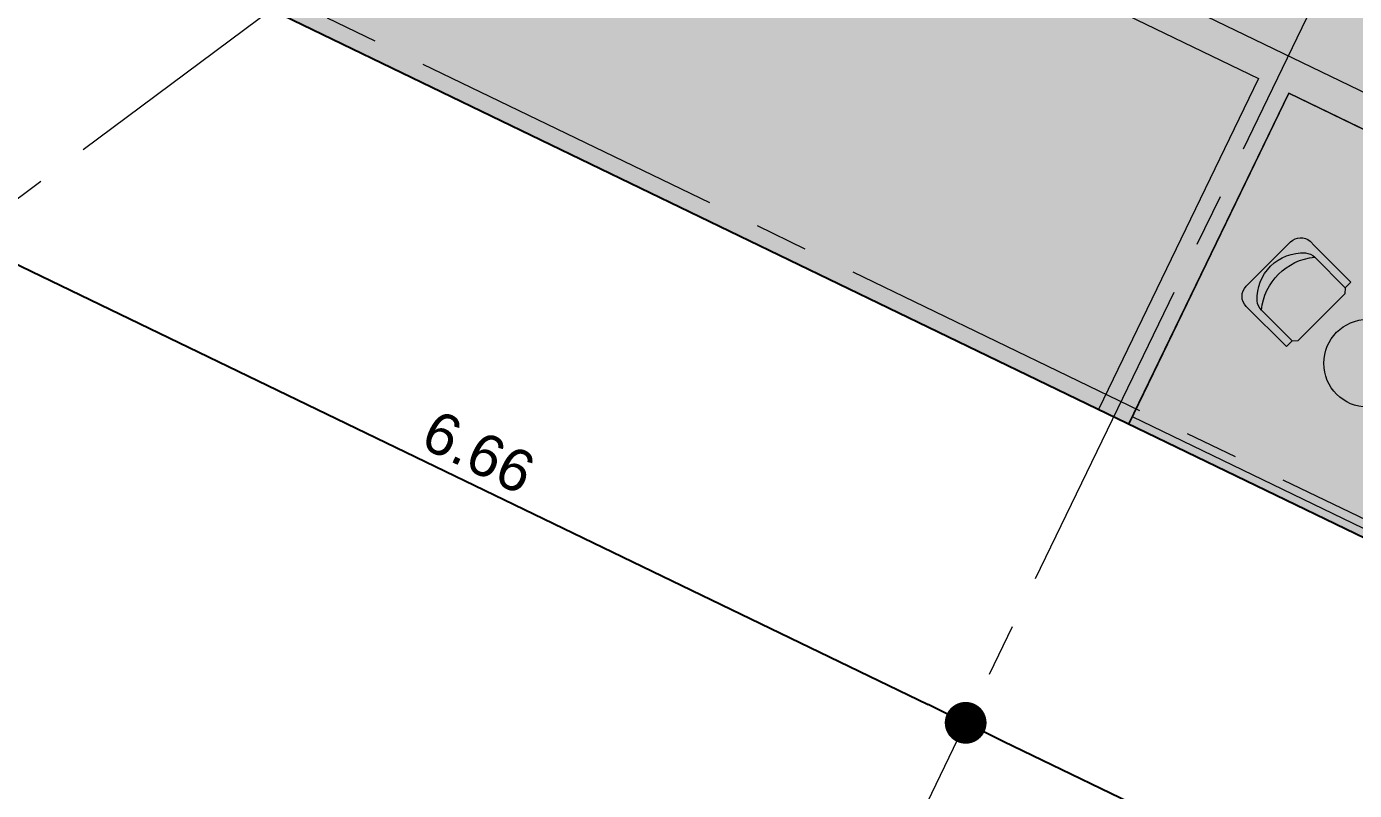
# Model space of a CAD drawing. Header units: metres. Extents: x -466 to 1322, y -1072 to 50.
# Drawn here: x 816.26 to 824.2, y -208.36 to -203.79 of the extents above; entities that cross this region are included whole.
import ezdxf

# ---------------------------------------------------------------- set-up
doc = ezdxf.new("R2010")
doc.units = ezdxf.units.M
for name, pattern in [('B1 P BAJA$0$HIDDEN', [9.524999999999999, 6.35, -3.175]), ('CENTER2', [28.575000000000003, 19.05, -3.175, 3.175, -3.175]), ('Hidden 1_16_', [0.00238125, 0.0015875, -0.0007937500000000001])]:
    doc.linetypes.add(name, pattern=pattern)
for name, color, linetype, lineweight in [('A - MURO BAJO', 2, 'Continuous', 0), ('A - PROY', 250, 'B1 P BAJA$0$HIDDEN', 0), ('A-COTAS', 41, 'Continuous', 0), ('A-EJES', 61, 'CENTER2', 0), ('A-MUEBLES', 5, 'Continuous', 0), ('A-MURO INT', 4, 'Continuous', 0)]:
    doc.layers.add(name, color=color, linetype=linetype, lineweight=lineweight)
doc.layers.add('AKU_Poligono', color=1, linetype='Continuous')
doc.layers.add('Hatch Exterior', color=7, linetype='Continuous', lineweight=0, true_color=0xa99b89)
doc.layers.add('Hatch Interior', color=7, linetype='Continuous', lineweight=0, true_color=0xaf6350)
doc.layers.add('Hatch fondo', color=254, linetype='Continuous', lineweight=0, transparency=0.5)
doc.styles.get("Standard").update_dxf_attribs({"font": 'arial.ttf'})
doc.dimstyles.new('ISO-25', dxfattribs={"dimscale": 0.1, "dimtxt": 2.5, "dimasz": 2.5, "dimexe": 1.25, "dimexo": 0.625, "dimtad": 1, "dimdsep": 46, "dimtxsty": 'Standard', "dimblk": 'DOT', "dimcen": 2.5, "dimadec": 0, "dimazin": 0, "dimtfac": 1, "dimtmove": 0, "dimatfit": 3, "dimfxl": 1, "dimarcsym": 0})

# ---------------------------------------------------------------- blocks, each defined once
blk = doc.blocks.new('Silla 3')
for p, q in [((-0.0243293601736241, 0.2732154030827587), (-0.3638750829418313, 0.2732154030829861)), ((-0.0243293601736241, 0.2249998594165845), (-0.0243293601736241, 0.2732154030827587)), ((-0.4494429706326173, 0.1876475153917454), (-0.4494429706330723, -0.1872111676002532)), ((-0.2841819468007998, 0.2249998594165845), (-0.0243293601736241, 0.2249998594165845)), ((-0.0243293601736241, 0.2249998594165845), (0, 0.1976770076112189)), ((0, -0.1976770076112189), (0, 0.1976770076112189)), ((-0.2831758643451394, -0.2249998594159024), (-0.0243293601736241, -0.2249998594161298)), ((-0.0243293601736241, -0.2249998594161298), (0, -0.1976770076112189)), ((-0.0243293601736241, -0.2249998594161298), (-0.0243293601738515, -0.2732154030827587)), ((-0.0243293601738515, -0.2732154030827587), (-0.3486645302991747, -0.2732154030832135))]:
    blk.add_line(p, q)
for centre, radius, start, end in [((-0.3638750829421724, 0.1876475153917454), 0.0855678876910637, 89.99999999999348, 180), ((-0.1589070459334607, 0.00045015062733), 0.2726768061942572, 132.0307453675669, 228.3826750822711), ((-0.0070448491952675, 0.0006184818771544), 0.3565837537744951, 141.0049722756882, 219.251224251029), ((-0.2841819468009135, 0.1394319717251164), 0.0855678876910637, 90.00000000000654, 132.0307453675669), ((-0.3638750829421724, -0.1872111676004806), 0.0855678876910637, 180, 266.0472845853735), ((-0.2831758643454805, -0.1394319717255712), 0.0855678876910637, 228.3826750822711, 269.9999999999935), ((-0.3509523489377671, -0.0001895795580822), 0.2730354087398906, 266.0472845853735, 270.4800984855796)]:
    blk.add_arc(centre, radius, start, end)
blk = doc.blocks.new('Arreglo sillas 1')
blk.add_circle((0, 0), 0.2625)
at = {"xscale": -1, "rotation": 135.0000000000046}
blk.add_blockref('Silla 3', (-0.2759890086837231, 0.2759890086836094), dxfattribs=at)
at = {"rotation": 224.9999999999954}
blk.add_blockref('Silla 3', (0.2759890086837231, 0.2759890086836094), dxfattribs=at)
blk = doc.blocks.new('A$C73c204ac')
blk.add_blockref('Arreglo sillas 1', (0.7970517883903767, 0.2624994174517781))
blk = doc.blocks.new('_Dot')
at = {"color": 0, "linetype": 'ByBlock', "lineweight": -2}
blk.add_line((-0.5, 0), (-1, 0), dxfattribs=at)
at = {"color": 0, "linetype": 'ByBlock', "const_width": 0.5}
blk.add_lwpolyline([(-0.25, 0, 1), (0.25, 0, 1)], format="xyb", close=True, dxfattribs=at)
blk = doc.blocks.new('*D68')
at = {"layer": 'A-COTAS', "color": 0, "lineweight": -2, "transparency": 16777216}
for p, q in [((815.856158212935, -205.1165161718916), (815.8289546428692, -205.1727853088651)), ((816.1084383308925, -205.1690613151815), (821.6503818230833, -207.8483390898123)), ((821.8972391280863, -207.9121010331094), (821.9298655111065, -207.8446150961286))]:
    blk.add_line(p, q, dxfattribs=at)
at = {"layer": 'Defpoints', "color": 0, "transparency": 16777216}
for p in [(815.8833617830006, -205.0602470349186), (821.8700355580207, -207.9683701700824), (821.8754583709753, -207.9571533700746)]:
    blk.add_point(p, dxfattribs=at)
at = {"layer": 'A-COTAS', "color": 0, "lineweight": -2, "transparency": 16777216, "xscale": 0.25, "yscale": 0.25, "zscale": 0.25}
for p, rotation in [((815.8833617830004, -205.0602470349191), 154.1983439835457), ((821.8754583709753, -207.9571533700746), 334.1983439835457)]:
    blk.add_blockref('_Dot', p, dxfattribs=dict(at, rotation=rotation))
at = {"layer": 'A-COTAS', "color": 0, "transparency": 16777216, "insert": (818.962171279234, -206.3375130600006), "char_height": 0.25, "attachment_point": 5, "rotation": 334.19834398354567}
blk.add_mtext('6.66', dxfattribs=at)
blk = doc.blocks.new('*D69')
at = {"layer": 'A-COTAS', "color": 0, "lineweight": -2, "transparency": 16777216}
for p, q in [((821.8972391280863, -207.9121010331094), (821.9298655111065, -207.8446150961286)), ((822.1005349188673, -208.0659676503371), (825.9588046193601, -209.9312656764949)), ((826.1566775971867, -210.0963490937299), (826.1294740271209, -210.1526182307033))]:
    blk.add_line(p, q, dxfattribs=at)
at = {"layer": 'Defpoints', "color": 0, "transparency": 16777216}
for p in [(821.8700355580207, -207.9683701700824), (826.1838811672523, -210.0400799567569), (826.183881167252, -210.0400799567573)]:
    blk.add_point(p, dxfattribs=at)
at = {"layer": 'A-COTAS', "color": 0, "lineweight": -2, "transparency": 16777216, "xscale": 0.25, "yscale": 0.25, "zscale": 0.25}
for p, rotation in [((821.8754583709753, -207.9571533700746), 154.1983439835457), ((826.183881167252, -210.0400799567573), 334.1983439835457)]:
    blk.add_blockref('_Dot', p, dxfattribs=dict(at, rotation=rotation))
at = {"layer": 'A-COTAS', "color": 0, "transparency": 16777216, "insert": (824.1124309713598, -208.8274295209197), "char_height": 0.25, "attachment_point": 5, "rotation": 334.19834398354567}
blk.add_mtext('4.8', dxfattribs=at)

msp = doc.modelspace()

# ---------------------------------------------------------------- hatches: boundary and pattern name
at = {"layer": 'A-MURO INT', "transparency": 33554687}
h = msp.add_hatch(color=256, dxfattribs=at)
h.dxf.hatch_style = 1
edge = h.paths.add_edge_path()
edge.add_line((821.5764228241844, -200.1308428348179), (821.8524215039081, -200.2633089683677))
edge.add_line((821.8524215039081, -200.2633089683677), (821.859767901592, -200.2481004195574))
edge.add_line((821.859767901592, -200.2481004195574), (821.8669323443023, -200.2332998593811))
edge.add_line((821.8669323443023, -200.2332998593811), (821.9249757058783, -200.1132634234348))
edge.add_line((821.9249757058783, -200.1132634234348), (821.9394498317288, -200.0832365611711))
edge.add_line((821.9394498317288, -200.0832365611711), (821.5549344999972, -199.8974080261492))
edge.add_line((821.5549344999972, -199.8974080261492), (821.3036711824634, -199.8949687544759))
edge.add_line((821.3036711824634, -199.8949687544759), (821.2918286982349, -199.8900263609482))
edge.add_line((821.2918286982349, -199.8900263609482), (821.303415662816, -199.9056337758418))
edge.add_line((821.3034156628157, -199.9056337758418), (821.3112470491515, -199.9161825002188))
edge.add_line((821.3112470491515, -199.9161825002188), (821.3208102811109, -199.9290639868127))
edge.add_line((821.3208102811109, -199.9290639868127), (821.387221845348, -200.0218990663861))
edge.add_line((821.3872218453478, -200.0218990663861), (821.2284810747551, -200.1402186090156))
edge.add_line((821.2284810747551, -200.1402186090156), (821.2284310601235, -200.1402557325316))
edge.add_line((821.2284310601237, -200.1402557325316), (819.7908969974956, -201.2124162270225))
edge.add_line((819.7908969974956, -201.2124162270225), (819.3766390930057, -200.6568653075772))
edge.add_arc((819.710841238355, -201.2719335363479), 0.6999999999994545, 118.5177920510043, 134.8814284146464)
edge.add_line((819.2168918834018, -200.7759355174601), (819.7505723367694, -201.4918303535144))
edge.add_line((819.7505723367694, -201.4918303535144), (820.6225302566704, -202.661500646243))
edge.add_line((820.6225302566704, -202.661500646243), (821.32442717053, -202.9888005524108))
edge.add_line((821.32442717053, -202.9888005524108), (823.6277871427224, -204.1023704018985))
edge.add_line((823.6277871427224, -204.1023704018985), (822.6702214764132, -206.0830440233481))
edge.add_line((822.6702214764134, -206.0830440233481), (822.850282714727, -206.170095447558))
edge.add_line((822.850282714727, -206.170095447558), (823.8078483810355, -204.1894218261091))
edge.add_line((823.8078483810355, -204.1894218261091), (824.2580015459489, -204.407050237224))
edge.add_line((824.2580015459491, -204.407050237224), (824.345052970159, -204.2269889989104))
edge.add_line((824.345052970159, -204.2269889989104), (821.7205803019783, -202.9581759255188))
edge.add_line((821.7205803019783, -202.9581759255188), (822.888605722402, -200.5421775003067))
edge.add_line((822.888605722402, -200.5421775003067), (822.659705161951, -200.4315144839049))
edge.add_line((822.659705161951, -200.4315144839049), (822.5726401195866, -200.6115691378245))
edge.add_line((822.5726401195866, -200.6115691378245), (822.621466728061, -200.6351968010345))
edge.add_line((822.621466728061, -200.6351968010345), (821.5405014300654, -202.8711159959432))
edge.add_line((821.5405014300654, -202.8711159959432), (820.7386888041779, -202.4834761245845))
edge.add_line((820.7386888041779, -202.4834761245845), (819.9104075335174, -201.3726888191704))
edge.add_line((819.9104075335174, -201.3726888191704), (821.5764228241844, -200.1308428348179))
at = {"layer": 'Hatch Exterior', "transparency": 33554687}
h = msp.add_hatch(color=256, dxfattribs=at)
h.dxf.hatch_style = 1
h.paths.add_polyline_path([(844.4958476616732, -216.5788380228196), (845.455875200326, -214.6503983816949), (841.0940570552824, -212.5457829172651), (840.789047274407, -213.1765728843593), (836.4675775548808, -211.0873387033207), (836.592196301302, -210.3700729450136), (823.8078483810353, -204.1894218261098), (822.8507147890016, -206.169201724915)])
at = {"layer": 'Hatch fondo', "transparency": 33554559}
h = msp.add_hatch(color=256, dxfattribs=at)
h.dxf.hatch_style = 1
edge = h.paths.add_edge_path()
edge.add_line((813.4582525735381, -201.6294757802143), (817.5688753275472, -198.5655555071496))
edge.add_line((817.5688753275472, -198.5655555071496), (818.1976215867675, -199.4090953023492))
edge.add_arc((819.7108412383553, -201.2719335363484), 2.400000000000185, 129.0876256961379, 313.6248331469008)
edge.add_line((821.3666812775123, -203.0092284925161), (823.7178177618794, -204.1458961140038))
edge.add_line((823.7178177618794, -204.1458961140038), (822.7602520955714, -206.1265697354511))
edge.add_line((822.7602520955714, -206.1265697354511), (813.4582525735381, -201.6294757802143))
h.paths.add_polyline_path([(826.3193296055048, -197.4063296182985), (824.7968636988195, -196.6702865546761), (846.5459511629665, -180.2756546748392), (851.8973920471236, -176.4704817553555), (850.7508161420781, -173.583424845241), (849.2800153084378, -174.6797104354071), (846.3516694961463, -170.7509770930899), (848.8780694519031, -168.8678833368497), (859.5378960708001, -195.7091294900979), (857.2702084714696, -200.5653495915415), (852.2011155131107, -198.7370562958424), (848.7496768887509, -190.4706155201959), (845.6344757731599, -183.0094874721674)])
at = {"layer": 'Hatch Interior', "transparency": 33554687}
h = msp.add_hatch(color=256, dxfattribs=at)
h.dxf.hatch_style = 1
h.paths.add_polyline_path([(812.5967435914574, -195.9107662501706), (820.8171697235945, -189.7835364392325), (825.5383652959661, -196.1175961457618), (824.7968636988201, -196.6702865546758), (848.3689870113167, -208.0663367290322), (845.3112325994981, -214.3890032920217), (840.9909241724637, -212.2996091830296), (840.6861607790695, -212.929783179211), (836.4547633856986, -210.8840948737154), (836.7594433650955, -210.2538805506588), (820.7386888041777, -202.4834761245845), (819.7910569904705, -201.2126307896017), (821.3945787003746, -200.0169320334694), (819.33279068889, -197.2507921831939), (815.6446040242638, -199.9998427696471)])

# ---------------------------------------------------------------- linework, layer by layer
at = {"layer": 'A - MURO BAJO', "ltscale": 0.05}
for points in [[(822.8720455707794, -206.1250801379797), (827.0134540519921, -208.1272628948075)], [(822.8502827147272, -206.1700954475582), (826.9916911959399, -208.1722782043857)]]:
    msp.add_lwpolyline(points, dxfattribs=at)
at = {"layer": 'A - PROY', "color": 250, "linetype": 'Hidden 1_16_', "ltscale": 100}
msp.add_lwpolyline([(822.8502827147272, -206.1700954475582), (826.9916911959399, -208.172278204386)], dxfattribs=at)
at = {"layer": 'A-EJES', "ltscale": 0.1}
for p, q in [((845.6177553415844, -182.8972277837561), (814.0163748960578, -206.4518364155956)), ((848.6433423550012, -218.5272465230094), (804.3613474898557, -197.1189148022547)), ((826.8519828425143, -197.6634773391986), (820.9613724760588, -209.8478913982856))]:
    msp.add_line(p, q, dxfattribs=at)
at = {"layer": 'A-MURO INT'}
msp.add_lwpolyline([(821.32442717053, -202.9888005524108), (823.6277871427224, -204.1023704018985), (822.6702214764134, -206.0830440233481), (822.8502827147272, -206.170095447558), (823.8078483810357, -204.1894218261091), (824.2580015459489, -204.407050237224), (824.345052970159, -204.2269889989104), (821.7205803019783, -202.9581759255188)], dxfattribs=at)
msp.add_lwpolyline([(848.7792464993091, -218.7052033226885), (852.8870654961466, -210.250622308386), (848.368988454181, -208.0663374250698), (845.2351371832194, -214.5485420031273), (841.0940570552824, -212.5457829172651), (841.0936855127122, -212.5463383677595), (823.8078483810353, -204.1894218261098), (822.8507147890016, -206.169201724915)], close=True, dxfattribs=at)
at = {"layer": 'AKU_Poligono'}
msp.add_lwpolyline([(848.7956471154166, -218.7134998130873), (677.5214664840928, -135.9102185850804)], dxfattribs=at)

# ---------------------------------------------------------------- block references
at = {"layer": 'A-MUEBLES'}
msp.add_blockref('A$C73c204ac', (823.4832279486243, -206.0682111678821), dxfattribs=at)

# ---------------------------------------------------------------- dimensions: what is measured, and where the dimension line sits
at = {"layer": 'A-COTAS'}
dim = msp.add_linear_dim(base=(821.8754583709753, -207.9571533700746), p1=(815.8833617830006, -205.0602470349186), p2=(821.8700355580206, -207.9683701700824), angle=334.198343983544, dimstyle='ISO-25', override={"dimtmove": 1}, dxfattribs=at)
dim.commit()
dim.dimension.update_dxf_attribs({"geometry": '*D68', "text_midpoint": (818.962171279234, -206.3375130600006)})
dim = msp.add_linear_dim(base=(826.183881167252, -210.0400799567573), p1=(821.8700355580206, -207.9683701700824), p2=(826.1838811672523, -210.0400799567569), angle=334.198343983544, text='4.8', dimstyle='ISO-25', override={"dimtmove": 1}, dxfattribs=at)
dim.commit()
dim.dimension.update_dxf_attribs({"geometry": '*D69', "text_midpoint": (824.1124309713598, -208.8274295209197)})

doc.saveas('drawing.dxf')
